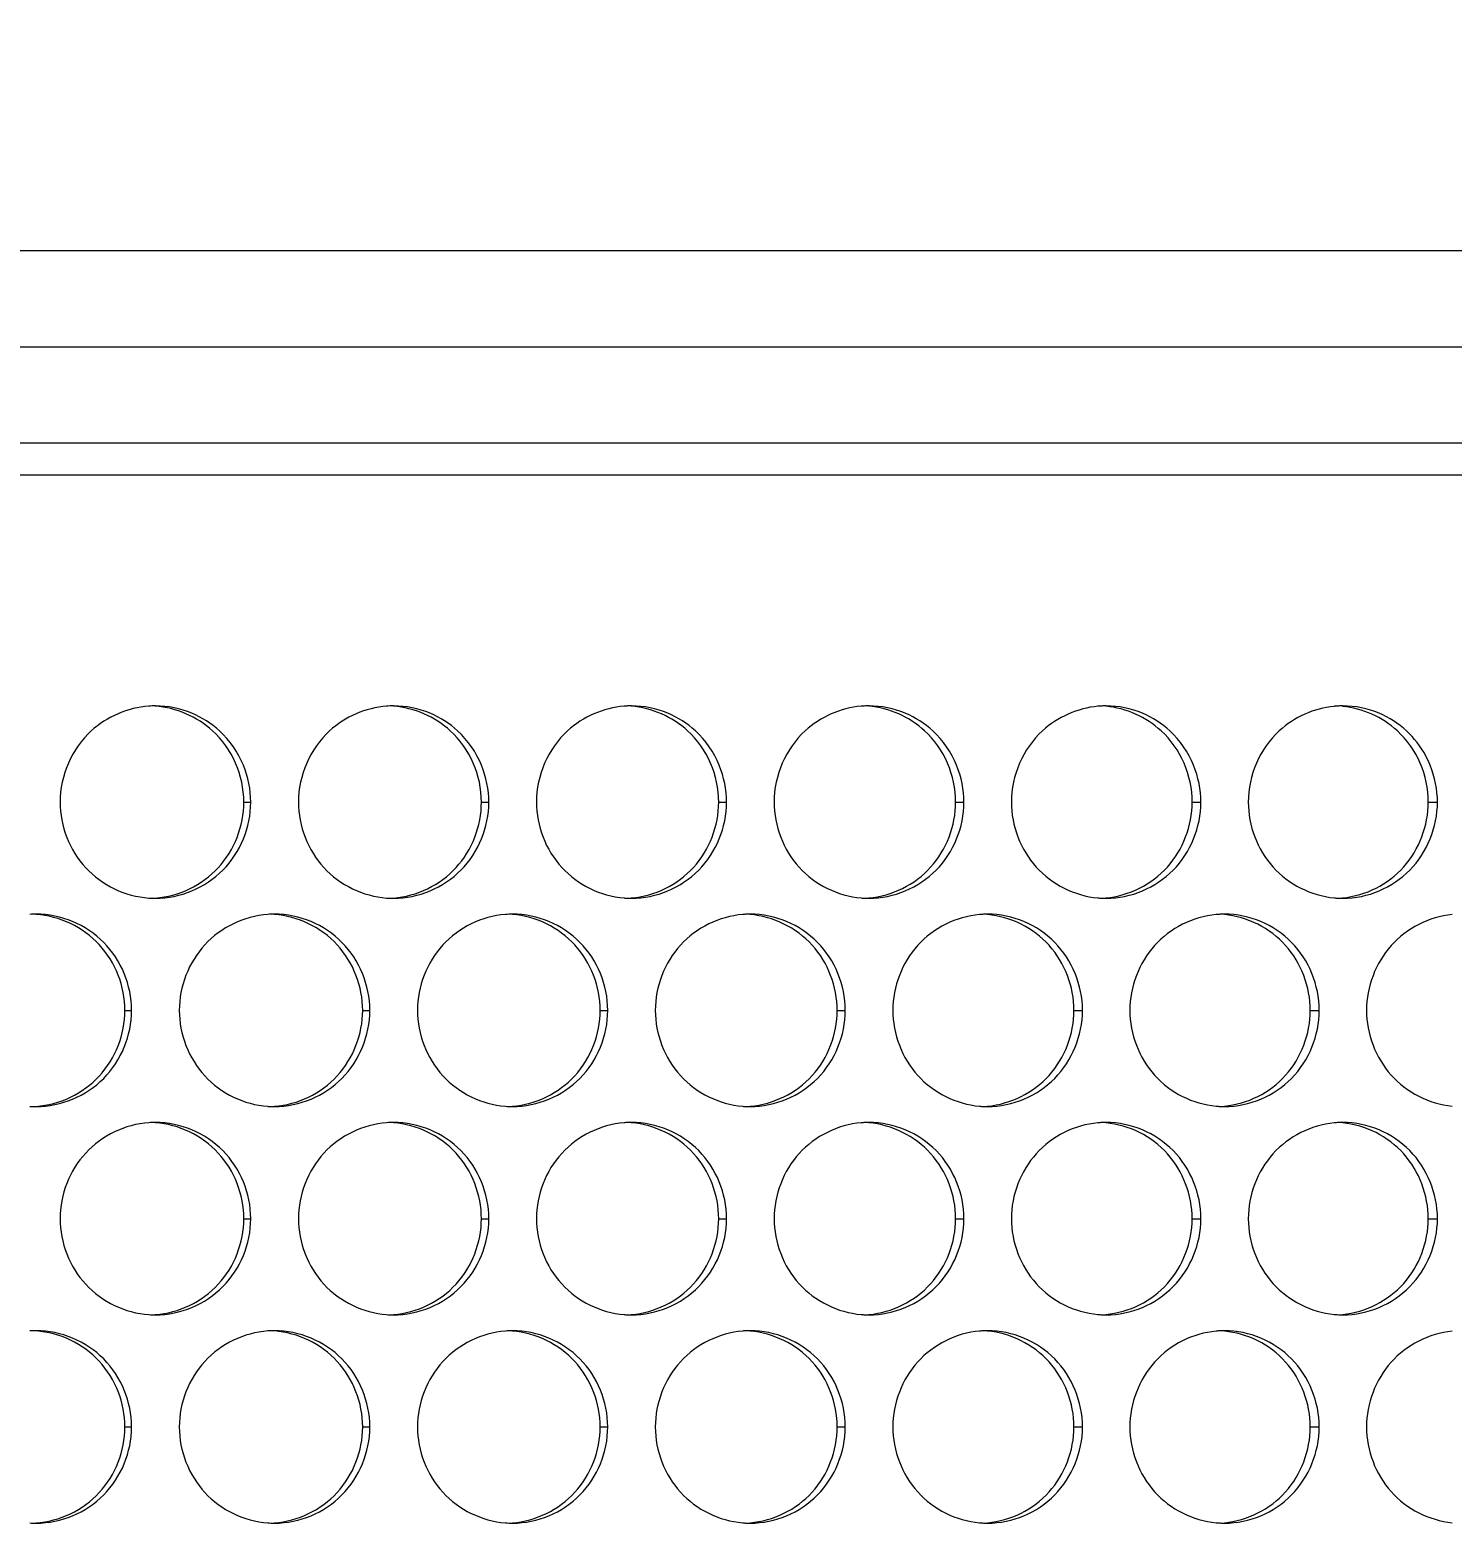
# Model space of a CAD drawing. Header units: millimetres. Extents: x 1177 to 4147, y 93 to 2194.
# Drawn here: x 1920.84 to 1965.21, y 1882.21 to 1928.77 of the extents above; entities that cross this region are included whole.
import ezdxf

# ---------------------------------------------------------------- set-up
doc = ezdxf.new("R2010")
doc.units = ezdxf.units.MM
doc.header["$LTSCALE"] = 0.1
doc.layers.get('0').update_dxf_attribs({"lineweight": 13})
doc.layers.get('Defpoints').update_dxf_attribs({"lineweight": 9})
doc.layers.add('标注', color=251, linetype='Continuous', lineweight=9)
doc.styles.get("Standard").update_dxf_attribs({"font": 'arial.ttf'})
doc.dimstyles.new('STANDARD 10', dxfattribs={"dimscale": 10, "dimtxt": 2.5, "dimasz": 1.5, "dimexe": 0.5, "dimexo": 0.5, "dimgap": 0.5, "dimtad": 1, "dimtoh": 1, "dimdec": 1, "dimzin": 9, "dimdsep": 46, "dimtxsty": 'Standard', "dimcen": 0, "dimclrd": 256, "dimclre": 256, "dimclrt": 256, "dimadec": 0, "dimazin": 0, "dimtp": 0.01, "dimtm": 0.01, "dimtfac": 1, "dimtdec": 1, "dimtofl": 0, "dimtmove": 0, "dimatfit": 3, "dimfxl": 1, "dimtolj": 1, "dimtzin": 4, "dimlwd": -1, "dimlwe": -1, "dimarcsym": 0})

# ---------------------------------------------------------------- blocks, each defined once
blk = doc.blocks.new('*D19')
at = {"layer": 'Defpoints', "color": 0, "transparency": 16777216}
for p in [(2027.49, 2011.728), (1597.49, 1918.895), (2027.49, 1918.895)]:
    blk.add_point(p, dxfattribs=at)
at = {"layer": '标注', "transparency": 16777216}
for p, q in [((1597.49, 1923.895), (1597.49, 2016.728)), ((2027.49, 1923.895), (2027.49, 2016.728)), ((1612.49, 2011.728), (2012.49, 2011.728))]:
    blk.add_line(p, q, dxfattribs=at)
for points in [[(1612.49, 2014.228), (1612.49, 2009.228), (1597.49, 2011.728)], [(2012.49, 2014.228), (2012.49, 2009.228), (2027.49, 2011.728)]]:
    blk.add_solid(points, dxfattribs=at)
at = {"layer": '标注', "transparency": 16777216, "insert": (1812.49, 2029.501), "char_height": 25, "attachment_point": 5}
blk.add_mtext('\\A1;430', dxfattribs=at)

msp = doc.modelspace()

# ---------------------------------------------------------------- linework, layer by layer
for p, q in [((1600.49, 1921.895), (2024.49, 1921.895)), ((1597.49, 1918.895), (2027.49, 1918.895)), ((1597.49, 1915.895), (2027.49, 1915.895)), ((1598.49, 1914.895), (2026.49, 1914.895))]:
    msp.add_line(p, q)
at = {"layer": '标注'}
for p, q in [((1927.518, 1904.693), (1927.735, 1904.693)), ((1934.93, 1904.693), (1935.161, 1904.693)), ((1942.332, 1904.693), (1942.576, 1904.693)), ((1949.721, 1904.693), (1949.979, 1904.693)), ((1957.099, 1904.693), (1957.371, 1904.693)), ((1964.464, 1904.693), (1964.749, 1904.693)), ((1923.809, 1898.198), (1924.018, 1898.198)), ((1931.226, 1898.198), (1931.449, 1898.198)), ((1938.632, 1898.198), (1938.87, 1898.198)), ((1946.028, 1898.198), (1946.279, 1898.198)), ((1953.412, 1898.198), (1953.677, 1898.198)), ((1960.783, 1898.198), (1961.062, 1898.198)), ((1927.518, 1891.702), (1927.735, 1891.702)), ((1934.93, 1891.702), (1935.161, 1891.702)), ((1942.332, 1891.702), (1942.576, 1891.702)), ((1949.721, 1891.702), (1949.979, 1891.702)), ((1957.099, 1891.702), (1957.371, 1891.702)), ((1964.464, 1891.702), (1964.749, 1891.702)), ((1923.809, 1885.207), (1924.018, 1885.207)), ((1931.226, 1885.207), (1931.449, 1885.207)), ((1938.632, 1885.207), (1938.87, 1885.207)), ((1946.028, 1885.207), (1946.279, 1885.207)), ((1953.412, 1885.207), (1953.677, 1885.207)), ((1960.783, 1885.207), (1961.062, 1885.207))]:
    msp.add_line(p, q, dxfattribs=at)
for centre, radius, start, end in [((1924.763, 1904.853), 2.84, 92.172, 94.1645), ((1924.762, 1904.889), 2.804, 90.0025, 92.1723), ((1932.193, 1904.857), 2.836, 92.3223, 94.4514), ((1932.192, 1904.895), 2.798, 90.0029, 92.3226), ((1939.613, 1904.862), 2.831, 92.4736, 94.7401), ((1939.611, 1904.902), 2.791, 90.0033, 92.4739), ((1947.021, 1904.867), 2.826, 92.626, 95.0307), ((1947.02, 1904.909), 2.783, 90.0037, 92.6264), ((1954.418, 1904.872), 2.82, 92.7797, 95.3233), ((1954.416, 1904.917), 2.775, 90.0041, 92.7801), ((1961.802, 1904.879), 2.814, 92.9346, 95.618), ((1961.8, 1904.926), 2.767, 90.0046, 92.935), ((1924.763, 1904.533), 2.84, 265.8355, 267.828), ((1924.762, 1904.497), 2.804, 267.8277, 269.9975), ((1932.193, 1904.528), 2.836, 265.5486, 267.6777), ((1932.192, 1904.49), 2.798, 267.6774, 269.9971), ((1939.613, 1904.524), 2.831, 265.2599, 267.5264), ((1939.611, 1904.484), 2.791, 267.5261, 269.9967), ((1947.021, 1904.519), 2.826, 264.9693, 267.374), ((1947.02, 1904.476), 2.783, 267.3736, 269.9963), ((1954.418, 1904.513), 2.82, 264.6767, 267.2203), ((1954.416, 1904.468), 2.775, 267.2199, 269.9959), ((1961.802, 1904.507), 2.814, 264.382, 267.0654), ((1961.8, 1904.46), 2.767, 267.065, 269.9954), ((1921.044, 1898.356), 2.842, 92.0973, 94.0217), ((1921.043, 1898.391), 2.807, 90.0023, 92.0975), ((1928.479, 1898.36), 2.838, 92.247, 94.3077), ((1928.478, 1898.397), 2.801, 90.0027, 92.2473), ((1935.905, 1898.364), 2.833, 92.3978, 94.5955), ((1935.903, 1898.403), 2.794, 90.0031, 92.3981), ((1943.319, 1898.369), 2.829, 92.5497, 94.8851), ((1943.317, 1898.411), 2.787, 90.0035, 92.55), ((1950.721, 1898.374), 2.823, 92.7027, 95.1767), ((1950.719, 1898.418), 2.779, 90.0039, 92.7031), ((1958.112, 1898.38), 2.817, 92.857, 95.4704), ((1958.109, 1898.426), 2.771, 90.0044, 92.8574), ((1921.044, 1898.039), 2.842, 265.9783, 267.9027), ((1921.043, 1898.005), 2.807, 267.9025, 269.9977), ((1928.479, 1898.035), 2.838, 265.6923, 267.753), ((1928.478, 1897.998), 2.801, 267.7527, 269.9973), ((1935.905, 1898.031), 2.833, 265.4045, 267.6022), ((1935.903, 1897.992), 2.794, 267.6019, 269.9969), ((1943.319, 1898.026), 2.829, 265.1149, 267.4503), ((1943.317, 1897.985), 2.787, 267.45, 269.9965), ((1950.721, 1898.021), 2.823, 264.8233, 267.2973), ((1950.719, 1897.977), 2.779, 267.2969, 269.9961), ((1958.112, 1898.015), 2.817, 264.5296, 267.143), ((1958.109, 1897.969), 2.771, 267.1426, 269.9956), ((1924.763, 1891.863), 2.84, 92.172, 94.1645), ((1924.762, 1891.898), 2.804, 90.0025, 92.1723), ((1932.193, 1891.867), 2.836, 92.3223, 94.4514), ((1932.192, 1891.905), 2.798, 90.0029, 92.3226), ((1939.613, 1891.871), 2.831, 92.4736, 94.7401), ((1939.611, 1891.912), 2.791, 90.0033, 92.4739), ((1947.021, 1891.876), 2.826, 92.626, 95.0307), ((1947.02, 1891.919), 2.783, 90.0037, 92.6264), ((1954.418, 1891.882), 2.82, 92.7797, 95.3233), ((1954.416, 1891.927), 2.775, 90.0041, 92.7801), ((1961.802, 1891.888), 2.814, 92.9346, 95.618), ((1961.8, 1891.935), 2.767, 90.0046, 92.935), ((1924.763, 1891.542), 2.84, 265.8355, 267.828), ((1924.762, 1891.506), 2.804, 267.8277, 269.9975), ((1932.193, 1891.538), 2.836, 265.5486, 267.6777), ((1932.192, 1891.5), 2.798, 267.6774, 269.9971), ((1939.613, 1891.533), 2.831, 265.2599, 267.5264), ((1939.611, 1891.493), 2.791, 267.5261, 269.9967), ((1947.021, 1891.528), 2.826, 264.9693, 267.374), ((1947.02, 1891.486), 2.783, 267.3736, 269.9963), ((1954.418, 1891.523), 2.82, 264.6767, 267.2203), ((1954.416, 1891.478), 2.775, 267.2199, 269.9959), ((1961.802, 1891.517), 2.814, 264.382, 267.0654), ((1961.8, 1891.47), 2.767, 267.065, 269.9954), ((1921.044, 1885.366), 2.842, 92.0973, 94.0217), ((1921.043, 1885.4), 2.807, 90.0023, 92.0975), ((1928.479, 1885.369), 2.838, 92.247, 94.3077), ((1928.478, 1885.406), 2.801, 90.0027, 92.2473), ((1935.905, 1885.374), 2.833, 92.3978, 94.5955), ((1935.903, 1885.413), 2.794, 90.0031, 92.3981), ((1943.319, 1885.379), 2.829, 92.5497, 94.8851), ((1943.317, 1885.42), 2.787, 90.0035, 92.55), ((1950.721, 1885.384), 2.823, 92.7027, 95.1767), ((1950.719, 1885.428), 2.779, 90.0039, 92.7031), ((1958.112, 1885.39), 2.817, 92.857, 95.4704), ((1958.109, 1885.436), 2.771, 90.0044, 92.8574), ((1921.044, 1885.049), 2.842, 265.9783, 267.9027), ((1921.043, 1885.014), 2.807, 267.9025, 269.9977), ((1928.479, 1885.045), 2.838, 265.6923, 267.753), ((1928.478, 1885.008), 2.801, 267.7527, 269.9973), ((1935.905, 1885.041), 2.833, 265.4045, 267.6022), ((1935.903, 1885.001), 2.794, 267.6019, 269.9969), ((1943.319, 1885.036), 2.829, 265.1149, 267.4503), ((1943.317, 1884.994), 2.787, 267.45, 269.9965), ((1950.721, 1885.03), 2.823, 264.8233, 267.2973), ((1950.719, 1884.987), 2.779, 267.2969, 269.9961), ((1958.112, 1885.025), 2.817, 264.5296, 267.143), ((1958.109, 1884.979), 2.771, 267.1426, 269.9956)]:
    msp.add_arc(centre, radius, start, end, dxfattribs=at)
for points, knots in [([(1924.557, 1907.685), (1924.228, 1907.661), (1923.574, 1907.499), (1923.006, 1907.136), (1922.762, 1906.914)], [0, 0, 0, 0, 0.499551, 1, 1, 1, 1]), ([(1926.546, 1906.913), (1926.303, 1907.136), (1925.736, 1907.499), (1925.084, 1907.661), (1924.756, 1907.685)], [0, 0, 0, 0, 0.500522, 1, 1, 1, 1]), ([(1931.973, 1907.684), (1931.647, 1907.659), (1930.999, 1907.495), (1930.437, 1907.135), (1930.195, 1906.914)], [0, 0, 0, 0, 0.499484, 1, 1, 1, 1]), ([(1933.959, 1906.913), (1933.718, 1907.134), (1933.157, 1907.495), (1932.511, 1907.659), (1932.185, 1907.684)], [0, 0, 0, 0, 0.500588, 1, 1, 1, 1]), ([(1939.379, 1907.683), (1939.056, 1907.656), (1938.414, 1907.492), (1937.857, 1907.133), (1937.617, 1906.914)], [0, 0, 0, 0, 0.499411, 1, 1, 1, 1]), ([(1941.362, 1906.913), (1941.123, 1907.133), (1940.567, 1907.491), (1939.927, 1907.656), (1939.605, 1907.683)], [0, 0, 0, 0, 0.50066, 1, 1, 1, 1]), ([(1946.774, 1907.682), (1946.453, 1907.654), (1945.818, 1907.488), (1945.267, 1907.131), (1945.029, 1906.914)], [0, 0, 0, 0, 0.499333, 1, 1, 1, 1]), ([(1948.753, 1906.913), (1948.516, 1907.131), (1947.966, 1907.488), (1947.332, 1907.654), (1947.012, 1907.682)], [0, 0, 0, 0, 0.500736, 1, 1, 1, 1]), ([(1954.156, 1907.681), (1953.839, 1907.651), (1953.21, 1907.484), (1952.664, 1907.13), (1952.428, 1906.914)], [0, 0, 0, 0, 0.49925, 1, 1, 1, 1]), ([(1956.132, 1906.913), (1955.897, 1907.129), (1955.353, 1907.484), (1954.725, 1907.651), (1954.409, 1907.681)], [0, 0, 0, 0, 0.500817, 1, 1, 1, 1]), ([(1961.527, 1907.679), (1961.212, 1907.648), (1960.589, 1907.481), (1960.049, 1907.128), (1959.815, 1906.914)], [0, 0, 0, 0, 0.499162, 1, 1, 1, 1]), ([(1963.499, 1906.913), (1963.266, 1907.128), (1962.727, 1907.48), (1962.106, 1907.648), (1961.792, 1907.679)], [0, 0, 0, 0, 0.500904, 1, 1, 1, 1]), ([(1922.762, 1906.914), (1922.458, 1906.636), (1921.966, 1905.939), (1921.787, 1905.107), (1921.787, 1904.693)], [0, 0, 0, 0, 0.498959, 1, 1, 1, 1]), ([(1927.518, 1904.693), (1927.518, 1905.106), (1927.34, 1905.939), (1926.85, 1906.636), (1926.546, 1906.913)], [0, 0, 0, 0, 0.501236, 1, 1, 1, 1]), ([(1930.195, 1906.914), (1929.891, 1906.636), (1929.4, 1905.939), (1929.221, 1905.107), (1929.221, 1904.693)], [0, 0, 0, 0, 0.498859, 1, 1, 1, 1]), ([(1934.93, 1904.693), (1934.93, 1905.106), (1934.752, 1905.939), (1934.263, 1906.636), (1933.959, 1906.913)], [0, 0, 0, 0, 0.501339, 1, 1, 1, 1]), ([(1937.617, 1906.914), (1937.313, 1906.636), (1936.823, 1905.939), (1936.645, 1905.107), (1936.645, 1904.693)], [0, 0, 0, 0, 0.498754, 1, 1, 1, 1]), ([(1942.332, 1904.693), (1942.332, 1905.106), (1942.154, 1905.938), (1941.665, 1906.636), (1941.362, 1906.913)], [0, 0, 0, 0, 0.501448, 1, 1, 1, 1]), ([(1945.029, 1906.914), (1944.725, 1906.636), (1944.236, 1905.939), (1944.057, 1905.107), (1944.057, 1904.693)], [0, 0, 0, 0, 0.498642, 1, 1, 1, 1]), ([(1949.721, 1904.693), (1949.721, 1905.106), (1949.544, 1905.938), (1949.056, 1906.636), (1948.753, 1906.913)], [0, 0, 0, 0, 0.501564, 1, 1, 1, 1]), ([(1952.428, 1906.914), (1952.125, 1906.636), (1951.636, 1905.938), (1951.459, 1905.106), (1951.459, 1904.693)], [0, 0, 0, 0, 0.498523, 1, 1, 1, 1]), ([(1957.099, 1904.693), (1957.099, 1905.106), (1956.922, 1905.938), (1956.435, 1906.636), (1956.132, 1906.913)], [0, 0, 0, 0, 0.501686, 1, 1, 1, 1]), ([(1959.815, 1906.914), (1959.513, 1906.636), (1959.025, 1905.938), (1958.848, 1905.106), (1958.848, 1904.693)], [0, 0, 0, 0, 0.498398, 1, 1, 1, 1]), ([(1964.464, 1904.693), (1964.464, 1905.106), (1964.287, 1905.937), (1963.801, 1906.635), (1963.499, 1906.913)], [0, 0, 0, 0, 0.501814, 1, 1, 1, 1]), ([(1964.522, 1905.84), (1964.48, 1905.942), (1964.295, 1906.337), (1964.023, 1906.693), (1963.783, 1906.914)], [0, 0, 0, 0, 0.251789, 1, 1, 1, 1]), ([(1921.787, 1904.693), (1921.787, 1904.32), (1921.933, 1903.569), (1922.532, 1902.597), (1923.453, 1901.926), (1924.188, 1901.727), (1924.557, 1901.7)], [0, 0, 0, 0, 0.251074, 0.501391, 0.750853, 1, 1, 1, 1]), ([(1924.756, 1901.7), (1925.124, 1901.727), (1925.857, 1901.926), (1926.776, 1902.598), (1927.372, 1903.569), (1927.518, 1904.32), (1927.518, 1904.693)], [0, 0, 0, 0, 0.248925, 0.498265, 0.748671, 1, 1, 1, 1]), ([(1929.221, 1904.693), (1929.221, 1904.321), (1929.366, 1903.573), (1929.961, 1902.603), (1930.875, 1901.931), (1931.606, 1901.73), (1931.973, 1901.701)], [0, 0, 0, 0, 0.251218, 0.501606, 0.751001, 1, 1, 1, 1]), ([(1932.185, 1901.701), (1932.552, 1901.73), (1933.281, 1901.931), (1934.193, 1902.603), (1934.786, 1903.573), (1934.93, 1904.321), (1934.93, 1904.693)], [0, 0, 0, 0, 0.248776, 0.498047, 0.748524, 1, 1, 1, 1]), ([(1936.645, 1904.693), (1936.645, 1904.322), (1936.789, 1903.576), (1937.379, 1902.609), (1938.287, 1901.936), (1939.013, 1901.733), (1939.379, 1901.702)], [0, 0, 0, 0, 0.251371, 0.501834, 0.751159, 1, 1, 1, 1]), ([(1939.605, 1901.702), (1939.97, 1901.733), (1940.695, 1901.936), (1941.6, 1902.609), (1942.188, 1903.577), (1942.332, 1904.322), (1942.332, 1904.693)], [0, 0, 0, 0, 0.248617, 0.497817, 0.748368, 1, 1, 1, 1]), ([(1944.057, 1904.693), (1944.057, 1904.323), (1944.201, 1903.58), (1944.786, 1902.615), (1945.687, 1901.941), (1946.41, 1901.736), (1946.774, 1901.704)], [0, 0, 0, 0, 0.251533, 0.502074, 0.751327, 1, 1, 1, 1]), ([(1947.012, 1901.704), (1947.376, 1901.736), (1948.097, 1901.942), (1948.996, 1902.615), (1949.579, 1903.581), (1949.721, 1904.323), (1949.721, 1904.693)], [0, 0, 0, 0, 0.248447, 0.497573, 0.748204, 1, 1, 1, 1]), ([(1951.459, 1904.693), (1951.459, 1904.324), (1951.601, 1903.584), (1952.181, 1902.621), (1953.076, 1901.947), (1953.794, 1901.739), (1954.156, 1901.705)], [0, 0, 0, 0, 0.251703, 0.502328, 0.751505, 1, 1, 1, 1]), ([(1954.409, 1901.705), (1954.77, 1901.739), (1955.487, 1901.947), (1956.379, 1902.621), (1956.957, 1903.584), (1957.099, 1904.324), (1957.099, 1904.693)], [0, 0, 0, 0, 0.248267, 0.497316, 0.748031, 1, 1, 1, 1]), ([(1958.848, 1904.693), (1958.848, 1904.326), (1958.988, 1903.588), (1959.564, 1902.627), (1960.452, 1901.952), (1961.166, 1901.742), (1961.527, 1901.706)], [0, 0, 0, 0, 0.251882, 0.502594, 0.751694, 1, 1, 1, 1]), ([(1961.792, 1901.706), (1962.152, 1901.742), (1962.864, 1901.952), (1963.75, 1902.627), (1964.323, 1903.588), (1964.464, 1904.326), (1964.464, 1904.693)], [0, 0, 0, 0, 0.248078, 0.497046, 0.747849, 1, 1, 1, 1]), ([(1923.809, 1898.198), (1923.809, 1898.571), (1923.662, 1899.323), (1923.063, 1900.296), (1922.142, 1900.967), (1921.406, 1901.165), (1921.037, 1901.191)], [0, 0, 0, 0, 0.251259, 0.501631, 0.751004, 1, 1, 1, 1]), ([(1923.789, 1899.345), (1923.641, 1899.704), (1923.206, 1900.376), (1922.538, 1900.816), (1922.18, 1900.966)], [0, 0, 0, 0, 0.500666, 1, 1, 1, 1]), ([(1928.266, 1901.19), (1927.898, 1901.162), (1927.165, 1900.962), (1926.248, 1900.29), (1925.651, 1899.32), (1925.505, 1898.57), (1925.505, 1898.198)], [0, 0, 0, 0, 0.249075, 0.498503, 0.748855, 1, 1, 1, 1]), ([(1931.226, 1898.198), (1931.226, 1898.57), (1931.08, 1899.319), (1930.486, 1900.29), (1929.571, 1900.962), (1928.839, 1901.162), (1928.472, 1901.19)], [0, 0, 0, 0, 0.251401, 0.501842, 0.751148, 1, 1, 1, 1]), ([(1935.677, 1901.189), (1935.311, 1901.159), (1934.582, 1900.957), (1933.671, 1900.285), (1933.079, 1899.316), (1932.934, 1898.569), (1932.934, 1898.198)], [0, 0, 0, 0, 0.248921, 0.498282, 0.748706, 1, 1, 1, 1]), ([(1938.632, 1898.198), (1938.632, 1898.569), (1938.488, 1899.315), (1937.898, 1900.284), (1936.989, 1900.957), (1936.262, 1901.159), (1935.896, 1901.189)], [0, 0, 0, 0, 0.251553, 0.502066, 0.751302, 1, 1, 1, 1]), ([(1943.078, 1901.187), (1942.713, 1901.156), (1941.988, 1900.952), (1941.083, 1900.279), (1940.496, 1899.312), (1940.352, 1898.568), (1940.352, 1898.198)], [0, 0, 0, 0, 0.248758, 0.498048, 0.748549, 1, 1, 1, 1]), ([(1946.028, 1898.198), (1946.028, 1898.568), (1945.885, 1899.312), (1945.3, 1900.278), (1944.397, 1900.951), (1943.674, 1901.156), (1943.31, 1901.187)], [0, 0, 0, 0, 0.251713, 0.502304, 0.751467, 1, 1, 1, 1]), ([(1950.467, 1901.186), (1950.103, 1901.153), (1949.383, 1900.946), (1948.485, 1900.273), (1947.902, 1899.308), (1947.76, 1898.567), (1947.76, 1898.198)], [0, 0, 0, 0, 0.248585, 0.497801, 0.748383, 1, 1, 1, 1]), ([(1953.412, 1898.198), (1953.412, 1898.567), (1953.27, 1899.308), (1952.689, 1900.272), (1951.793, 1900.946), (1951.074, 1901.153), (1950.712, 1901.186)], [0, 0, 0, 0, 0.251882, 0.502554, 0.751642, 1, 1, 1, 1]), ([(1957.843, 1901.185), (1957.482, 1901.15), (1956.766, 1900.941), (1955.874, 1900.267), (1955.296, 1899.305), (1955.155, 1898.565), (1955.155, 1898.198)], [0, 0, 0, 0, 0.248402, 0.49754, 0.748208, 1, 1, 1, 1]), ([(1960.783, 1898.198), (1960.783, 1898.565), (1960.642, 1899.304), (1960.066, 1900.266), (1959.177, 1900.941), (1958.462, 1901.15), (1958.102, 1901.185)], [0, 0, 0, 0, 0.252059, 0.502817, 0.751826, 1, 1, 1, 1]), ([(1965.207, 1901.183), (1964.847, 1901.147), (1964.136, 1900.936), (1963.25, 1900.261), (1962.677, 1899.301), (1962.537, 1898.564), (1962.537, 1898.198)], [0, 0, 0, 0, 0.248208, 0.497268, 0.748025, 1, 1, 1, 1]), ([(1921.037, 1895.205), (1921.406, 1895.231), (1922.142, 1895.428), (1923.063, 1896.099), (1923.662, 1897.072), (1923.809, 1897.824), (1923.809, 1898.198)], [0, 0, 0, 0, 0.248996, 0.498369, 0.748741, 1, 1, 1, 1]), ([(1925.505, 1898.198), (1925.505, 1897.825), (1925.651, 1897.076), (1926.248, 1896.105), (1927.165, 1895.433), (1927.898, 1895.233), (1928.266, 1895.206)], [0, 0, 0, 0, 0.251145, 0.501497, 0.750925, 1, 1, 1, 1]), ([(1928.472, 1895.206), (1928.839, 1895.233), (1929.571, 1895.433), (1930.486, 1896.105), (1931.08, 1897.076), (1931.226, 1897.825), (1931.226, 1898.198)], [0, 0, 0, 0, 0.248852, 0.498158, 0.748599, 1, 1, 1, 1]), ([(1932.934, 1898.198), (1932.934, 1897.826), (1933.079, 1897.079), (1933.671, 1896.111), (1934.582, 1895.438), (1935.311, 1895.236), (1935.677, 1895.207)], [0, 0, 0, 0, 0.251294, 0.501718, 0.751079, 1, 1, 1, 1]), ([(1935.896, 1895.207), (1936.262, 1895.236), (1936.989, 1895.439), (1937.898, 1896.111), (1938.488, 1897.08), (1938.632, 1897.826), (1938.632, 1898.198)], [0, 0, 0, 0, 0.248698, 0.497934, 0.748447, 1, 1, 1, 1]), ([(1940.352, 1898.198), (1940.352, 1897.827), (1940.496, 1897.083), (1941.083, 1896.117), (1941.988, 1895.443), (1942.713, 1895.239), (1943.078, 1895.208)], [0, 0, 0, 0, 0.251451, 0.501952, 0.751242, 1, 1, 1, 1]), ([(1943.31, 1895.208), (1943.674, 1895.239), (1944.397, 1895.444), (1945.3, 1896.117), (1945.885, 1897.084), (1946.028, 1897.827), (1946.028, 1898.198)], [0, 0, 0, 0, 0.248533, 0.497696, 0.748287, 1, 1, 1, 1]), ([(1947.76, 1898.198), (1947.76, 1897.829), (1947.902, 1897.087), (1948.485, 1896.122), (1949.383, 1895.449), (1950.103, 1895.242), (1950.467, 1895.209)], [0, 0, 0, 0, 0.251617, 0.502199, 0.751415, 1, 1, 1, 1]), ([(1950.712, 1895.209), (1951.074, 1895.242), (1951.793, 1895.449), (1952.689, 1896.123), (1953.27, 1897.087), (1953.412, 1897.829), (1953.412, 1898.198)], [0, 0, 0, 0, 0.248358, 0.497446, 0.748118, 1, 1, 1, 1]), ([(1955.155, 1898.198), (1955.155, 1897.83), (1955.296, 1897.091), (1955.874, 1896.128), (1956.766, 1895.454), (1957.482, 1895.245), (1957.843, 1895.21)], [0, 0, 0, 0, 0.251792, 0.50246, 0.751598, 1, 1, 1, 1]), ([(1958.102, 1895.21), (1958.462, 1895.245), (1959.177, 1895.454), (1960.066, 1896.129), (1960.642, 1897.091), (1960.783, 1897.83), (1960.783, 1898.198)], [0, 0, 0, 0, 0.248174, 0.497183, 0.747941, 1, 1, 1, 1]), ([(1962.537, 1898.198), (1962.537, 1897.831), (1962.677, 1897.094), (1963.25, 1896.135), (1964.136, 1895.459), (1964.847, 1895.248), (1965.207, 1895.212)], [0, 0, 0, 0, 0.251975, 0.502732, 0.751792, 1, 1, 1, 1]), ([(1922.18, 1895.429), (1922.538, 1895.579), (1923.206, 1896.02), (1923.641, 1896.691), (1923.789, 1897.05)], [0, 0, 0, 0, 0.499334, 1, 1, 1, 1]), ([(1924.557, 1894.695), (1924.188, 1894.668), (1923.453, 1894.469), (1922.532, 1893.798), (1921.933, 1892.826), (1921.787, 1892.076), (1921.787, 1891.702)], [0, 0, 0, 0, 0.249147, 0.498609, 0.748926, 1, 1, 1, 1]), ([(1927.518, 1891.702), (1927.518, 1892.076), (1927.372, 1892.826), (1926.776, 1893.798), (1925.857, 1894.469), (1925.124, 1894.668), (1924.756, 1894.695)], [0, 0, 0, 0, 0.251329, 0.501735, 0.751075, 1, 1, 1, 1]), ([(1931.973, 1894.694), (1931.606, 1894.665), (1930.875, 1894.464), (1929.961, 1893.792), (1929.366, 1892.823), (1929.221, 1892.074), (1929.221, 1891.702)], [0, 0, 0, 0, 0.248999, 0.498394, 0.748782, 1, 1, 1, 1]), ([(1934.93, 1891.702), (1934.93, 1892.074), (1934.786, 1892.822), (1934.193, 1893.792), (1933.281, 1894.464), (1932.552, 1894.665), (1932.185, 1894.694)], [0, 0, 0, 0, 0.251476, 0.501953, 0.751224, 1, 1, 1, 1]), ([(1939.379, 1894.693), (1939.013, 1894.662), (1938.287, 1894.459), (1937.379, 1893.786), (1936.789, 1892.819), (1936.645, 1892.073), (1936.645, 1891.702)], [0, 0, 0, 0, 0.248841, 0.498166, 0.748629, 1, 1, 1, 1]), ([(1942.332, 1891.702), (1942.332, 1892.073), (1942.188, 1892.818), (1941.6, 1893.786), (1940.695, 1894.459), (1939.97, 1894.662), (1939.605, 1894.693)], [0, 0, 0, 0, 0.251632, 0.502183, 0.751383, 1, 1, 1, 1]), ([(1946.774, 1894.692), (1946.41, 1894.66), (1945.687, 1894.454), (1944.786, 1893.781), (1944.201, 1892.815), (1944.057, 1892.072), (1944.057, 1891.702)], [0, 0, 0, 0, 0.248673, 0.497926, 0.748467, 1, 1, 1, 1]), ([(1949.721, 1891.702), (1949.721, 1892.072), (1949.579, 1892.815), (1948.996, 1893.78), (1948.097, 1894.454), (1947.376, 1894.659), (1947.012, 1894.692)], [0, 0, 0, 0, 0.251796, 0.502427, 0.751553, 1, 1, 1, 1]), ([(1954.156, 1894.69), (1953.794, 1894.657), (1953.076, 1894.449), (1952.181, 1893.775), (1951.601, 1892.811), (1951.459, 1892.071), (1951.459, 1891.702)], [0, 0, 0, 0, 0.248495, 0.497672, 0.748297, 1, 1, 1, 1]), ([(1957.099, 1891.702), (1957.099, 1892.071), (1956.957, 1892.811), (1956.379, 1893.774), (1955.487, 1894.448), (1954.77, 1894.656), (1954.409, 1894.69)], [0, 0, 0, 0, 0.251969, 0.502684, 0.751733, 1, 1, 1, 1]), ([(1961.527, 1894.689), (1961.166, 1894.654), (1960.452, 1894.443), (1959.564, 1893.769), (1958.988, 1892.808), (1958.848, 1892.07), (1958.848, 1891.702)], [0, 0, 0, 0, 0.248306, 0.497406, 0.748118, 1, 1, 1, 1]), ([(1964.464, 1891.702), (1964.464, 1892.07), (1964.323, 1892.807), (1963.75, 1893.768), (1962.864, 1894.443), (1962.152, 1894.653), (1961.792, 1894.689)], [0, 0, 0, 0, 0.252151, 0.502954, 0.751922, 1, 1, 1, 1]), ([(1921.787, 1891.702), (1921.787, 1891.329), (1921.933, 1890.579), (1922.532, 1889.607), (1923.453, 1888.935), (1924.188, 1888.737), (1924.557, 1888.71)], [0, 0, 0, 0, 0.251074, 0.501391, 0.750853, 1, 1, 1, 1]), ([(1924.756, 1888.71), (1925.124, 1888.737), (1925.857, 1888.936), (1926.776, 1889.607), (1927.372, 1890.579), (1927.518, 1891.329), (1927.518, 1891.702)], [0, 0, 0, 0, 0.248925, 0.498265, 0.748671, 1, 1, 1, 1]), ([(1929.221, 1891.702), (1929.221, 1891.33), (1929.366, 1890.582), (1929.961, 1889.612), (1930.875, 1888.941), (1931.606, 1888.74), (1931.973, 1888.711)], [0, 0, 0, 0, 0.251218, 0.501606, 0.751001, 1, 1, 1, 1]), ([(1932.185, 1888.711), (1932.552, 1888.74), (1933.281, 1888.941), (1934.193, 1889.613), (1934.786, 1890.583), (1934.93, 1891.331), (1934.93, 1891.702)], [0, 0, 0, 0, 0.248776, 0.498047, 0.748524, 1, 1, 1, 1]), ([(1936.645, 1891.702), (1936.645, 1891.332), (1936.789, 1890.586), (1937.379, 1889.618), (1938.287, 1888.946), (1939.013, 1888.742), (1939.379, 1888.712)], [0, 0, 0, 0, 0.251371, 0.501834, 0.751159, 1, 1, 1, 1]), ([(1939.605, 1888.712), (1939.97, 1888.742), (1940.695, 1888.946), (1941.6, 1889.619), (1942.188, 1890.586), (1942.332, 1891.332), (1942.332, 1891.702)], [0, 0, 0, 0, 0.248617, 0.497817, 0.748368, 1, 1, 1, 1]), ([(1944.057, 1891.702), (1944.057, 1891.333), (1944.201, 1890.59), (1944.786, 1889.624), (1945.687, 1888.951), (1946.41, 1888.745), (1946.774, 1888.713)], [0, 0, 0, 0, 0.251533, 0.502074, 0.751327, 1, 1, 1, 1]), ([(1947.012, 1888.713), (1947.376, 1888.745), (1948.097, 1888.951), (1948.996, 1889.625), (1949.579, 1890.59), (1949.721, 1891.333), (1949.721, 1891.702)], [0, 0, 0, 0, 0.248447, 0.497573, 0.748204, 1, 1, 1, 1]), ([(1951.459, 1891.702), (1951.459, 1891.334), (1951.601, 1890.593), (1952.181, 1889.63), (1953.076, 1888.956), (1953.794, 1888.748), (1954.156, 1888.715)], [0, 0, 0, 0, 0.251703, 0.502328, 0.751505, 1, 1, 1, 1]), ([(1954.409, 1888.715), (1954.77, 1888.748), (1955.487, 1888.956), (1956.379, 1889.631), (1956.957, 1890.594), (1957.099, 1891.334), (1957.099, 1891.702)], [0, 0, 0, 0, 0.248267, 0.497316, 0.748031, 1, 1, 1, 1]), ([(1958.848, 1891.702), (1958.848, 1891.335), (1958.988, 1890.597), (1959.564, 1889.636), (1960.452, 1888.962), (1961.166, 1888.751), (1961.527, 1888.716)], [0, 0, 0, 0, 0.251882, 0.502594, 0.751694, 1, 1, 1, 1]), ([(1961.792, 1888.716), (1962.152, 1888.751), (1962.864, 1888.962), (1963.75, 1889.637), (1964.323, 1890.598), (1964.464, 1891.335), (1964.464, 1891.702)], [0, 0, 0, 0, 0.248078, 0.497046, 0.747849, 1, 1, 1, 1]), ([(1923.809, 1885.207), (1923.809, 1885.581), (1923.662, 1886.333), (1923.063, 1887.305), (1922.142, 1887.977), (1921.406, 1888.174), (1921.037, 1888.2)], [0, 0, 0, 0, 0.251259, 0.501631, 0.751004, 1, 1, 1, 1]), ([(1923.789, 1886.354), (1923.641, 1886.714), (1923.206, 1887.385), (1922.538, 1887.826), (1922.18, 1887.975)], [0, 0, 0, 0, 0.500666, 1, 1, 1, 1]), ([(1928.266, 1888.199), (1927.898, 1888.172), (1927.165, 1887.972), (1926.248, 1887.3), (1925.651, 1886.329), (1925.505, 1885.58), (1925.505, 1885.207)], [0, 0, 0, 0, 0.249075, 0.498503, 0.748855, 1, 1, 1, 1]), ([(1931.226, 1885.207), (1931.226, 1885.58), (1931.08, 1886.329), (1930.486, 1887.3), (1929.571, 1887.971), (1928.839, 1888.171), (1928.472, 1888.199)], [0, 0, 0, 0, 0.251401, 0.501842, 0.751148, 1, 1, 1, 1]), ([(1935.677, 1888.198), (1935.311, 1888.169), (1934.582, 1887.967), (1933.671, 1887.294), (1933.079, 1886.326), (1932.934, 1885.579), (1932.934, 1885.207)], [0, 0, 0, 0, 0.248921, 0.498282, 0.748706, 1, 1, 1, 1]), ([(1938.632, 1885.207), (1938.632, 1885.579), (1938.488, 1886.325), (1937.898, 1887.294), (1936.989, 1887.966), (1936.262, 1888.169), (1935.896, 1888.198)], [0, 0, 0, 0, 0.251553, 0.502066, 0.751302, 1, 1, 1, 1]), ([(1943.078, 1888.197), (1942.713, 1888.166), (1941.988, 1887.961), (1941.083, 1887.288), (1940.496, 1886.322), (1940.352, 1885.577), (1940.352, 1885.207)], [0, 0, 0, 0, 0.248758, 0.498048, 0.748549, 1, 1, 1, 1]), ([(1946.028, 1885.207), (1946.028, 1885.577), (1945.885, 1886.321), (1945.3, 1887.288), (1944.397, 1887.961), (1943.674, 1888.166), (1943.31, 1888.197)], [0, 0, 0, 0, 0.251713, 0.502304, 0.751467, 1, 1, 1, 1]), ([(1950.467, 1888.196), (1950.103, 1888.163), (1949.383, 1887.956), (1948.485, 1887.282), (1947.902, 1886.318), (1947.76, 1885.576), (1947.76, 1885.207)], [0, 0, 0, 0, 0.248585, 0.497801, 0.748383, 1, 1, 1, 1]), ([(1953.412, 1885.207), (1953.412, 1885.576), (1953.27, 1886.318), (1952.689, 1887.282), (1951.793, 1887.956), (1951.074, 1888.163), (1950.712, 1888.196)], [0, 0, 0, 0, 0.251882, 0.502554, 0.751642, 1, 1, 1, 1]), ([(1957.843, 1888.194), (1957.482, 1888.16), (1956.766, 1887.951), (1955.874, 1887.276), (1955.296, 1886.314), (1955.155, 1885.575), (1955.155, 1885.207)], [0, 0, 0, 0, 0.248402, 0.49754, 0.748208, 1, 1, 1, 1]), ([(1960.783, 1885.207), (1960.783, 1885.575), (1960.642, 1886.314), (1960.066, 1887.276), (1959.177, 1887.951), (1958.462, 1888.16), (1958.102, 1888.194)], [0, 0, 0, 0, 0.252059, 0.502817, 0.751826, 1, 1, 1, 1]), ([(1965.207, 1888.193), (1964.847, 1888.157), (1964.136, 1887.945), (1963.25, 1887.27), (1962.677, 1886.311), (1962.537, 1885.574), (1962.537, 1885.207)], [0, 0, 0, 0, 0.248208, 0.497268, 0.748025, 1, 1, 1, 1]), ([(1921.037, 1882.214), (1921.406, 1882.24), (1922.142, 1882.438), (1923.063, 1883.109), (1923.662, 1884.082), (1923.809, 1884.834), (1923.809, 1885.207)], [0, 0, 0, 0, 0.248996, 0.498369, 0.748741, 1, 1, 1, 1]), ([(1925.505, 1885.207), (1925.505, 1884.835), (1925.651, 1884.085), (1926.248, 1883.114), (1927.165, 1882.443), (1927.898, 1882.243), (1928.266, 1882.215)], [0, 0, 0, 0, 0.251145, 0.501497, 0.750925, 1, 1, 1, 1]), ([(1928.472, 1882.215), (1928.839, 1882.243), (1929.571, 1882.443), (1930.486, 1883.115), (1931.08, 1884.086), (1931.226, 1884.835), (1931.226, 1885.207)], [0, 0, 0, 0, 0.248852, 0.498158, 0.748599, 1, 1, 1, 1]), ([(1932.934, 1885.207), (1932.934, 1884.836), (1933.079, 1884.089), (1933.671, 1883.12), (1934.582, 1882.448), (1935.311, 1882.246), (1935.677, 1882.216)], [0, 0, 0, 0, 0.251294, 0.501718, 0.751079, 1, 1, 1, 1]), ([(1935.896, 1882.216), (1936.262, 1882.246), (1936.989, 1882.448), (1937.898, 1883.121), (1938.488, 1884.089), (1938.632, 1884.836), (1938.632, 1885.207)], [0, 0, 0, 0, 0.248698, 0.497934, 0.748447, 1, 1, 1, 1]), ([(1940.352, 1885.207), (1940.352, 1884.837), (1940.496, 1884.093), (1941.083, 1883.126), (1941.988, 1882.453), (1942.713, 1882.249), (1943.078, 1882.217)], [0, 0, 0, 0, 0.251451, 0.501952, 0.751242, 1, 1, 1, 1]), ([(1943.31, 1882.218), (1943.674, 1882.249), (1944.397, 1882.453), (1945.3, 1883.127), (1945.885, 1884.093), (1946.028, 1884.837), (1946.028, 1885.207)], [0, 0, 0, 0, 0.248533, 0.497696, 0.748287, 1, 1, 1, 1]), ([(1947.76, 1885.207), (1947.76, 1884.838), (1947.902, 1884.096), (1948.485, 1883.132), (1949.383, 1882.458), (1950.103, 1882.252), (1950.467, 1882.219)], [0, 0, 0, 0, 0.251617, 0.502199, 0.751415, 1, 1, 1, 1]), ([(1950.712, 1882.219), (1951.074, 1882.252), (1951.793, 1882.459), (1952.689, 1883.133), (1953.27, 1884.097), (1953.412, 1884.838), (1953.412, 1885.207)], [0, 0, 0, 0, 0.248358, 0.497446, 0.748118, 1, 1, 1, 1]), ([(1955.155, 1885.207), (1955.155, 1884.839), (1955.296, 1884.1), (1955.874, 1883.138), (1956.766, 1882.464), (1957.482, 1882.255), (1957.843, 1882.22)], [0, 0, 0, 0, 0.251792, 0.50246, 0.751598, 1, 1, 1, 1]), ([(1958.102, 1882.22), (1958.462, 1882.255), (1959.177, 1882.464), (1960.066, 1883.139), (1960.642, 1884.101), (1960.783, 1884.839), (1960.783, 1885.207)], [0, 0, 0, 0, 0.248174, 0.497183, 0.747941, 1, 1, 1, 1]), ([(1962.537, 1885.207), (1962.537, 1884.841), (1962.677, 1884.104), (1963.25, 1883.144), (1964.136, 1882.469), (1964.847, 1882.258), (1965.207, 1882.221)], [0, 0, 0, 0, 0.251975, 0.502732, 0.751792, 1, 1, 1, 1]), ([(1922.18, 1882.439), (1922.538, 1882.588), (1923.206, 1883.029), (1923.641, 1883.7), (1923.789, 1884.06)], [0, 0, 0, 0, 0.499334, 1, 1, 1, 1])]:
    msp.add_open_spline(points, degree=3, knots=knots, dxfattribs=at)
for points in [[(1925.898, 1907.461), (1925.542, 1907.61), (1925.148, 1907.693), (1924.762, 1907.693)], [(1926.76, 1906.914), (1926.509, 1907.143), (1926.212, 1907.33), (1925.898, 1907.461)], [(1933.327, 1907.461), (1932.971, 1907.61), (1932.578, 1907.693), (1932.192, 1907.693)], [(1934.188, 1906.914), (1933.936, 1907.143), (1933.64, 1907.33), (1933.327, 1907.461)], [(1940.745, 1907.461), (1940.389, 1907.61), (1939.997, 1907.693), (1939.611, 1907.693)], [(1941.604, 1906.914), (1941.353, 1907.143), (1941.058, 1907.33), (1940.745, 1907.461)], [(1948.151, 1907.461), (1947.796, 1907.61), (1947.404, 1907.693), (1947.019, 1907.693)], [(1949.009, 1906.914), (1948.759, 1907.143), (1948.464, 1907.33), (1948.151, 1907.461)], [(1955.546, 1907.461), (1955.191, 1907.61), (1954.8, 1907.693), (1954.416, 1907.693)], [(1956.402, 1906.914), (1956.152, 1907.143), (1955.858, 1907.33), (1955.546, 1907.461)], [(1962.927, 1907.461), (1962.574, 1907.61), (1962.183, 1907.693), (1961.799, 1907.693)], [(1963.783, 1906.914), (1963.533, 1907.143), (1963.239, 1907.33), (1962.927, 1907.461)], [(1927.506, 1905.84), (1927.34, 1906.243), (1927.082, 1906.62), (1926.76, 1906.914)], [(1934.932, 1905.84), (1934.767, 1906.243), (1934.509, 1906.62), (1934.188, 1906.914)], [(1942.347, 1905.84), (1942.182, 1906.243), (1941.925, 1906.62), (1941.604, 1906.914)], [(1949.751, 1905.84), (1949.587, 1906.243), (1949.33, 1906.62), (1949.009, 1906.914)], [(1957.143, 1905.84), (1956.979, 1906.243), (1956.723, 1906.62), (1956.402, 1906.914)], [(1927.735, 1904.693), (1927.735, 1905.083), (1927.654, 1905.479), (1927.506, 1905.84)], [(1935.161, 1904.693), (1935.161, 1905.083), (1935.08, 1905.479), (1934.932, 1905.84)], [(1942.576, 1904.693), (1942.576, 1905.083), (1942.495, 1905.479), (1942.347, 1905.84)], [(1949.979, 1904.693), (1949.979, 1905.083), (1949.899, 1905.479), (1949.751, 1905.84)], [(1957.371, 1904.693), (1957.371, 1905.083), (1957.29, 1905.479), (1957.143, 1905.84)], [(1964.749, 1904.693), (1964.749, 1905.083), (1964.669, 1905.479), (1964.522, 1905.84)], [(1927.506, 1903.546), (1927.654, 1903.906), (1927.735, 1904.303), (1927.735, 1904.693)], [(1934.932, 1903.546), (1935.08, 1903.906), (1935.161, 1904.303), (1935.161, 1904.693)], [(1942.347, 1903.546), (1942.495, 1903.906), (1942.576, 1904.303), (1942.576, 1904.693)], [(1949.751, 1903.546), (1949.899, 1903.906), (1949.979, 1904.303), (1949.979, 1904.693)], [(1957.143, 1903.546), (1957.29, 1903.907), (1957.371, 1904.303), (1957.371, 1904.693)], [(1964.522, 1903.546), (1964.669, 1903.907), (1964.749, 1904.303), (1964.749, 1904.693)], [(1926.865, 1902.572), (1927.138, 1902.848), (1927.358, 1903.186), (1927.506, 1903.546)], [(1934.292, 1902.572), (1934.565, 1902.848), (1934.784, 1903.186), (1934.932, 1903.546)], [(1941.708, 1902.572), (1941.981, 1902.848), (1942.2, 1903.186), (1942.347, 1903.546)], [(1949.113, 1902.572), (1949.386, 1902.848), (1949.604, 1903.186), (1949.751, 1903.546)], [(1956.506, 1902.572), (1956.778, 1902.848), (1956.996, 1903.187), (1957.143, 1903.546)], [(1963.886, 1902.572), (1964.158, 1902.848), (1964.376, 1903.187), (1964.522, 1903.546)], [(1925.898, 1901.925), (1926.256, 1902.074), (1926.592, 1902.297), (1926.865, 1902.572)], [(1933.327, 1901.925), (1933.684, 1902.074), (1934.019, 1902.297), (1934.292, 1902.572)], [(1940.745, 1901.925), (1941.102, 1902.074), (1941.436, 1902.297), (1941.708, 1902.572)], [(1948.151, 1901.925), (1948.508, 1902.074), (1948.842, 1902.297), (1949.113, 1902.572)], [(1955.546, 1901.925), (1955.902, 1902.074), (1956.235, 1902.297), (1956.506, 1902.572)], [(1962.927, 1901.925), (1963.283, 1902.074), (1963.616, 1902.297), (1963.886, 1902.572)], [(1924.762, 1901.693), (1925.148, 1901.693), (1925.542, 1901.775), (1925.898, 1901.925)], [(1932.192, 1901.693), (1932.578, 1901.693), (1932.971, 1901.775), (1933.327, 1901.925)], [(1939.611, 1901.693), (1939.997, 1901.693), (1940.389, 1901.775), (1940.745, 1901.925)], [(1947.019, 1901.693), (1947.404, 1901.693), (1947.796, 1901.775), (1948.151, 1901.925)], [(1954.416, 1901.693), (1954.8, 1901.693), (1955.191, 1901.775), (1955.546, 1901.925)], [(1961.799, 1901.693), (1962.183, 1901.693), (1962.574, 1901.776), (1962.927, 1901.925)], [(1922.18, 1900.966), (1921.823, 1901.115), (1921.43, 1901.198), (1921.043, 1901.198)], [(1929.614, 1900.966), (1929.257, 1901.115), (1928.864, 1901.198), (1928.478, 1901.198)], [(1930.58, 1900.318), (1930.307, 1900.594), (1929.971, 1900.816), (1929.614, 1900.966)], [(1937.037, 1900.966), (1936.681, 1901.115), (1936.289, 1901.198), (1935.903, 1901.198)], [(1938.002, 1900.318), (1937.729, 1900.594), (1937.394, 1900.816), (1937.037, 1900.966)], [(1944.449, 1900.966), (1944.094, 1901.115), (1943.702, 1901.198), (1943.317, 1901.198)], [(1945.412, 1900.318), (1945.14, 1900.593), (1944.806, 1900.816), (1944.449, 1900.966)], [(1951.85, 1900.966), (1951.495, 1901.115), (1951.104, 1901.198), (1950.719, 1901.198)], [(1952.811, 1900.318), (1952.54, 1900.593), (1952.206, 1900.816), (1951.85, 1900.966)], [(1959.238, 1900.966), (1958.884, 1901.115), (1958.493, 1901.198), (1958.109, 1901.198)], [(1960.198, 1900.318), (1959.927, 1900.593), (1959.594, 1900.816), (1959.238, 1900.966)], [(1931.22, 1899.345), (1931.073, 1899.704), (1930.853, 1900.042), (1930.58, 1900.318)], [(1938.641, 1899.345), (1938.494, 1899.704), (1938.274, 1900.042), (1938.002, 1900.318)], [(1946.051, 1899.345), (1945.904, 1899.704), (1945.685, 1900.042), (1945.412, 1900.318)], [(1953.449, 1899.345), (1953.302, 1899.704), (1953.084, 1900.042), (1952.811, 1900.318)], [(1960.834, 1899.345), (1960.688, 1899.704), (1960.47, 1900.042), (1960.198, 1900.318)], [(1924.018, 1898.198), (1924.018, 1898.588), (1923.937, 1898.984), (1923.789, 1899.345)], [(1931.449, 1898.198), (1931.449, 1898.588), (1931.368, 1898.984), (1931.22, 1899.345)], [(1938.87, 1898.198), (1938.87, 1898.588), (1938.789, 1898.984), (1938.641, 1899.345)], [(1946.279, 1898.198), (1946.279, 1898.588), (1946.198, 1898.984), (1946.051, 1899.345)], [(1953.677, 1898.198), (1953.677, 1898.588), (1953.596, 1898.984), (1953.449, 1899.345)], [(1961.062, 1898.198), (1961.062, 1898.587), (1960.981, 1898.984), (1960.834, 1899.345)], [(1923.789, 1897.05), (1923.937, 1897.411), (1924.018, 1897.808), (1924.018, 1898.198)], [(1931.22, 1897.05), (1931.368, 1897.411), (1931.449, 1897.808), (1931.449, 1898.198)], [(1938.641, 1897.05), (1938.789, 1897.411), (1938.87, 1897.808), (1938.87, 1898.198)], [(1946.051, 1897.05), (1946.198, 1897.411), (1946.279, 1897.808), (1946.279, 1898.198)], [(1953.449, 1897.05), (1953.596, 1897.411), (1953.677, 1897.808), (1953.677, 1898.198)], [(1960.834, 1897.05), (1960.981, 1897.411), (1961.062, 1897.808), (1961.062, 1898.198)], [(1930.58, 1896.077), (1930.853, 1896.353), (1931.073, 1896.691), (1931.22, 1897.05)], [(1938.002, 1896.077), (1938.274, 1896.353), (1938.494, 1896.691), (1938.641, 1897.05)], [(1945.412, 1896.077), (1945.685, 1896.353), (1945.904, 1896.691), (1946.051, 1897.05)], [(1952.811, 1896.077), (1953.084, 1896.353), (1953.302, 1896.691), (1953.449, 1897.05)], [(1960.198, 1896.077), (1960.47, 1896.353), (1960.688, 1896.691), (1960.834, 1897.05)], [(1929.614, 1895.429), (1929.971, 1895.579), (1930.307, 1895.802), (1930.58, 1896.077)], [(1937.037, 1895.429), (1937.394, 1895.579), (1937.729, 1895.802), (1938.002, 1896.077)], [(1944.449, 1895.429), (1944.806, 1895.579), (1945.14, 1895.802), (1945.412, 1896.077)], [(1951.85, 1895.429), (1952.206, 1895.579), (1952.54, 1895.802), (1952.811, 1896.077)], [(1959.238, 1895.429), (1959.594, 1895.579), (1959.927, 1895.802), (1960.198, 1896.077)], [(1921.043, 1895.198), (1921.43, 1895.198), (1921.823, 1895.28), (1922.18, 1895.429)], [(1928.478, 1895.198), (1928.864, 1895.198), (1929.257, 1895.28), (1929.614, 1895.429)], [(1935.903, 1895.198), (1936.289, 1895.198), (1936.681, 1895.28), (1937.037, 1895.429)], [(1943.317, 1895.198), (1943.702, 1895.198), (1944.094, 1895.28), (1944.449, 1895.429)], [(1950.719, 1895.198), (1951.104, 1895.198), (1951.495, 1895.28), (1951.85, 1895.429)], [(1958.109, 1895.198), (1958.493, 1895.198), (1958.884, 1895.28), (1959.238, 1895.429)], [(1925.898, 1894.471), (1925.542, 1894.62), (1925.148, 1894.702), (1924.762, 1894.702)], [(1926.865, 1893.823), (1926.592, 1894.098), (1926.256, 1894.321), (1925.898, 1894.471)], [(1933.327, 1894.471), (1932.971, 1894.62), (1932.578, 1894.702), (1932.192, 1894.702)], [(1934.292, 1893.823), (1934.019, 1894.098), (1933.684, 1894.321), (1933.327, 1894.471)], [(1940.745, 1894.471), (1940.389, 1894.62), (1939.997, 1894.702), (1939.611, 1894.702)], [(1941.708, 1893.823), (1941.436, 1894.098), (1941.102, 1894.321), (1940.745, 1894.471)], [(1948.151, 1894.471), (1947.796, 1894.62), (1947.404, 1894.702), (1947.019, 1894.702)], [(1949.113, 1893.823), (1948.842, 1894.098), (1948.508, 1894.321), (1948.151, 1894.471)], [(1955.546, 1894.471), (1955.191, 1894.62), (1954.8, 1894.702), (1954.416, 1894.702)], [(1956.506, 1893.823), (1956.235, 1894.098), (1955.902, 1894.321), (1955.546, 1894.471)], [(1962.927, 1894.471), (1962.574, 1894.62), (1962.183, 1894.702), (1961.799, 1894.702)], [(1963.886, 1893.823), (1963.616, 1894.098), (1963.283, 1894.321), (1962.927, 1894.471)], [(1927.506, 1892.85), (1927.358, 1893.209), (1927.138, 1893.547), (1926.865, 1893.823)], [(1934.932, 1892.85), (1934.784, 1893.209), (1934.565, 1893.547), (1934.292, 1893.823)], [(1942.347, 1892.85), (1942.2, 1893.209), (1941.981, 1893.547), (1941.708, 1893.823)], [(1949.751, 1892.85), (1949.604, 1893.209), (1949.386, 1893.547), (1949.113, 1893.823)], [(1957.143, 1892.85), (1956.996, 1893.209), (1956.778, 1893.547), (1956.506, 1893.823)], [(1964.522, 1892.85), (1964.376, 1893.209), (1964.158, 1893.547), (1963.886, 1893.823)], [(1927.735, 1891.702), (1927.735, 1892.092), (1927.654, 1892.489), (1927.506, 1892.85)], [(1935.161, 1891.702), (1935.161, 1892.092), (1935.08, 1892.489), (1934.932, 1892.85)], [(1942.576, 1891.702), (1942.576, 1892.092), (1942.495, 1892.489), (1942.347, 1892.85)], [(1949.979, 1891.702), (1949.979, 1892.092), (1949.899, 1892.489), (1949.751, 1892.85)], [(1957.371, 1891.702), (1957.371, 1892.092), (1957.29, 1892.489), (1957.143, 1892.85)], [(1964.749, 1891.702), (1964.749, 1892.092), (1964.669, 1892.489), (1964.522, 1892.85)], [(1927.506, 1890.555), (1927.654, 1890.916), (1927.735, 1891.312), (1927.735, 1891.702)], [(1934.932, 1890.555), (1935.08, 1890.916), (1935.161, 1891.312), (1935.161, 1891.702)], [(1942.347, 1890.555), (1942.495, 1890.916), (1942.576, 1891.312), (1942.576, 1891.702)], [(1949.751, 1890.555), (1949.899, 1890.916), (1949.979, 1891.313), (1949.979, 1891.702)], [(1957.143, 1890.555), (1957.29, 1890.916), (1957.371, 1891.313), (1957.371, 1891.702)], [(1964.522, 1890.555), (1964.669, 1890.916), (1964.749, 1891.313), (1964.749, 1891.702)], [(1926.865, 1889.582), (1927.138, 1889.858), (1927.358, 1890.196), (1927.506, 1890.555)], [(1934.292, 1889.582), (1934.565, 1889.858), (1934.784, 1890.196), (1934.932, 1890.555)], [(1941.708, 1889.582), (1941.981, 1889.858), (1942.2, 1890.196), (1942.347, 1890.555)], [(1949.113, 1889.582), (1949.386, 1889.858), (1949.604, 1890.196), (1949.751, 1890.555)], [(1956.506, 1889.582), (1956.778, 1889.858), (1956.996, 1890.196), (1957.143, 1890.555)], [(1963.886, 1889.582), (1964.158, 1889.858), (1964.376, 1890.196), (1964.522, 1890.555)], [(1925.898, 1888.934), (1926.256, 1889.084), (1926.592, 1889.306), (1926.865, 1889.582)], [(1933.327, 1888.934), (1933.684, 1889.084), (1934.019, 1889.306), (1934.292, 1889.582)], [(1940.745, 1888.934), (1941.102, 1889.084), (1941.436, 1889.307), (1941.708, 1889.582)], [(1948.151, 1888.934), (1948.508, 1889.084), (1948.842, 1889.307), (1949.113, 1889.582)], [(1955.546, 1888.934), (1955.902, 1889.084), (1956.235, 1889.307), (1956.506, 1889.582)], [(1962.927, 1888.934), (1963.283, 1889.084), (1963.616, 1889.307), (1963.886, 1889.582)], [(1924.762, 1888.702), (1925.148, 1888.702), (1925.542, 1888.785), (1925.898, 1888.934)], [(1932.192, 1888.702), (1932.578, 1888.702), (1932.971, 1888.785), (1933.327, 1888.934)], [(1939.611, 1888.702), (1939.997, 1888.702), (1940.389, 1888.785), (1940.745, 1888.934)], [(1947.019, 1888.702), (1947.404, 1888.702), (1947.796, 1888.785), (1948.151, 1888.934)], [(1954.416, 1888.702), (1954.8, 1888.702), (1955.191, 1888.785), (1955.546, 1888.934)], [(1961.799, 1888.702), (1962.183, 1888.702), (1962.574, 1888.785), (1962.927, 1888.934)], [(1922.18, 1887.975), (1921.823, 1888.125), (1921.43, 1888.207), (1921.043, 1888.207)], [(1929.614, 1887.975), (1929.257, 1888.125), (1928.864, 1888.207), (1928.478, 1888.207)], [(1930.58, 1887.328), (1930.307, 1887.603), (1929.971, 1887.826), (1929.614, 1887.975)], [(1937.037, 1887.975), (1936.681, 1888.125), (1936.289, 1888.207), (1935.903, 1888.207)], [(1938.002, 1887.328), (1937.729, 1887.603), (1937.394, 1887.826), (1937.037, 1887.975)], [(1944.449, 1887.975), (1944.094, 1888.125), (1943.702, 1888.207), (1943.317, 1888.207)], [(1945.412, 1887.328), (1945.14, 1887.603), (1944.806, 1887.826), (1944.449, 1887.975)], [(1951.85, 1887.975), (1951.495, 1888.125), (1951.104, 1888.207), (1950.719, 1888.207)], [(1952.811, 1887.328), (1952.54, 1887.603), (1952.206, 1887.826), (1951.85, 1887.975)], [(1959.238, 1887.975), (1958.884, 1888.125), (1958.493, 1888.207), (1958.109, 1888.207)], [(1960.198, 1887.328), (1959.927, 1887.603), (1959.594, 1887.826), (1959.238, 1887.975)], [(1931.22, 1886.354), (1931.073, 1886.714), (1930.853, 1887.052), (1930.58, 1887.328)], [(1938.641, 1886.354), (1938.494, 1886.714), (1938.274, 1887.052), (1938.002, 1887.328)], [(1946.051, 1886.354), (1945.904, 1886.714), (1945.685, 1887.052), (1945.412, 1887.328)], [(1953.449, 1886.354), (1953.302, 1886.714), (1953.084, 1887.052), (1952.811, 1887.328)], [(1960.834, 1886.354), (1960.688, 1886.713), (1960.47, 1887.052), (1960.198, 1887.328)], [(1924.018, 1885.207), (1924.018, 1885.597), (1923.937, 1885.994), (1923.789, 1886.354)], [(1931.449, 1885.207), (1931.449, 1885.597), (1931.368, 1885.994), (1931.22, 1886.354)], [(1938.87, 1885.207), (1938.87, 1885.597), (1938.789, 1885.994), (1938.641, 1886.354)], [(1946.279, 1885.207), (1946.279, 1885.597), (1946.198, 1885.994), (1946.051, 1886.354)], [(1953.677, 1885.207), (1953.677, 1885.597), (1953.596, 1885.994), (1953.449, 1886.354)], [(1961.062, 1885.207), (1961.062, 1885.597), (1960.981, 1885.993), (1960.834, 1886.354)], [(1923.789, 1884.06), (1923.937, 1884.421), (1924.018, 1884.817), (1924.018, 1885.207)], [(1931.22, 1884.06), (1931.368, 1884.421), (1931.449, 1884.817), (1931.449, 1885.207)], [(1938.641, 1884.06), (1938.789, 1884.421), (1938.87, 1884.817), (1938.87, 1885.207)], [(1946.051, 1884.06), (1946.198, 1884.421), (1946.279, 1884.817), (1946.279, 1885.207)], [(1953.449, 1884.06), (1953.596, 1884.421), (1953.677, 1884.817), (1953.677, 1885.207)], [(1960.834, 1884.06), (1960.981, 1884.421), (1961.062, 1884.817), (1961.062, 1885.207)], [(1930.58, 1883.087), (1930.853, 1883.363), (1931.073, 1883.701), (1931.22, 1884.06)], [(1938.002, 1883.087), (1938.274, 1883.363), (1938.494, 1883.701), (1938.641, 1884.06)], [(1945.412, 1883.087), (1945.685, 1883.363), (1945.904, 1883.701), (1946.051, 1884.06)], [(1952.811, 1883.087), (1953.084, 1883.363), (1953.302, 1883.701), (1953.449, 1884.06)], [(1960.198, 1883.087), (1960.47, 1883.363), (1960.688, 1883.701), (1960.834, 1884.06)], [(1929.614, 1882.439), (1929.971, 1882.589), (1930.307, 1882.811), (1930.58, 1883.087)], [(1937.037, 1882.439), (1937.394, 1882.589), (1937.729, 1882.811), (1938.002, 1883.087)], [(1944.449, 1882.439), (1944.806, 1882.589), (1945.14, 1882.811), (1945.412, 1883.087)], [(1951.85, 1882.439), (1952.206, 1882.589), (1952.54, 1882.811), (1952.811, 1883.087)], [(1959.238, 1882.439), (1959.594, 1882.589), (1959.927, 1882.812), (1960.198, 1883.087)], [(1921.043, 1882.207), (1921.43, 1882.207), (1921.823, 1882.29), (1922.18, 1882.439)], [(1928.478, 1882.207), (1928.864, 1882.207), (1929.257, 1882.29), (1929.614, 1882.439)], [(1935.903, 1882.207), (1936.289, 1882.207), (1936.681, 1882.29), (1937.037, 1882.439)], [(1943.317, 1882.207), (1943.702, 1882.207), (1944.094, 1882.29), (1944.449, 1882.439)], [(1950.719, 1882.207), (1951.104, 1882.207), (1951.495, 1882.29), (1951.85, 1882.439)], [(1958.109, 1882.207), (1958.493, 1882.207), (1958.884, 1882.29), (1959.238, 1882.439)]]:
    msp.add_open_spline(points, degree=3, dxfattribs=at)

# ---------------------------------------------------------------- dimensions: what is measured, and where the dimension line sits
dim = msp.add_linear_dim(base=(2027.49, 2011.728), p1=(1597.49, 1918.895), p2=(2027.49, 1918.895), dimstyle='STANDARD 10', dxfattribs=at)
dim.commit()
dim.dimension.update_dxf_attribs({"geometry": '*D19', "text_midpoint": (1812.49, 2029.501)})

doc.saveas('drawing.dxf')
